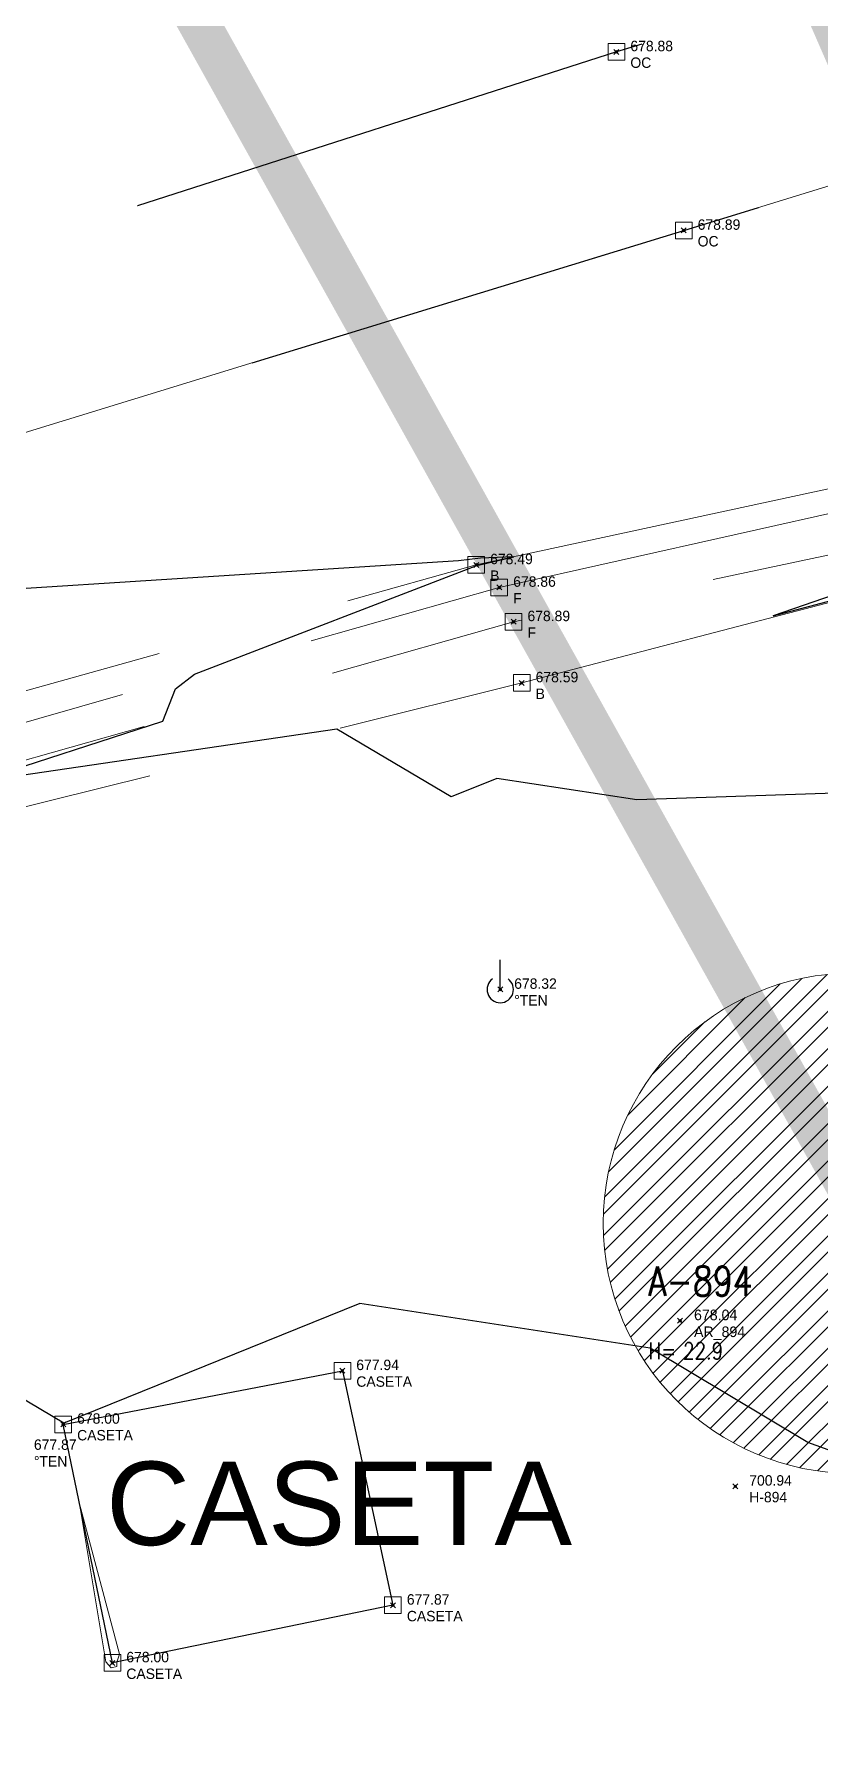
# Model space of a CAD drawing. Extents: x 350769 to 354978, y 6304672 to 6307963.
# Drawn here: x 352388.5 to 352397.92, y 6305860.14 to 6305880.8 of the extents above; entities that cross this region are included whole.
import ezdxf

# ---------------------------------------------------------------- set-up
doc = ezdxf.new("R2010")
doc.units = 0
doc.header["$PDMODE"] = 35
doc.header["$PDSIZE"] = 0.03
for name, pattern in [('CONTINUOS', [0]), ('DASHDOT', [1, 0.5, -0.25, 0, -0.25]), ('HIDDEN', [9.525, 6.35, -3.175]), ('PHANTOM', [23.5, 11.75, -2.35, 2.35, -2.35, 2.35, -2.35])]:
    doc.linetypes.add(name, pattern=pattern)
doc.layers.get('0').update_dxf_attribs({"linetype": 'CONTINUOUS'})
for name, color, linetype in [('03_S2_Pav ext_Borde vereda', 7, 'CONTINUOUS'), ('1-ARBOL H1', 7, 'CONTINUOUS'), ('1-ARBOL H2', 1, 'CONTINUOUS'), ('1-ARBOL H3', 241, 'CONTINUOUS'), ('1-ARBOL NOMBRE', 3, 'CONTINUOUS'), ('1-ARBOL PTO', 7, 'CONTINUOUS'), ('1-CAMINO DE TIERRA', 252, 'HIDDEN'), ('1-CANAL', 150, 'PHANTOM'), ('1-CASA', 2, 'CONTINUOUS'), ('1-TEXTOS', 7, 'CONTINUOUS'), ('3-CANAL FDO', 141, 'PHANTOM'), ('C-TINN', 5, 'CONTINUOUS'), ('C-TOPO-MINR', 8, 'CONTINUOUS'), ('V-NODE-TEXT DIC 2012', 31, 'CONTINUOUS'), ('Z-TEN', 253, 'CONTINUOUS')]:
    doc.layers.add(name, color=color, linetype=linetype)
doc.layers.add('0_ASD_LINEA OFICIAL', color=253, linetype='DASHDOT', lineweight=20)
doc.layers.add('0_ASD_TOPOGRAFIA_ELEMENTOS', color=7, linetype='CONTINUOS', lineweight=5, true_color=0xbdbdbd)
doc.styles.add('A', font='arial.ttf', dxfattribs={"height": 2})
doc.styles.add('ROMANS', font='romans.shx', dxfattribs={"width": 0.65})

# ---------------------------------------------------------------- blocks, each defined once
blk = doc.blocks.new('TEN')
at = {"layer": 'Z-TEN'}
blk.add_line((0, 0), (0, 0.893), dxfattribs=at)
blk.add_arc((0, 0), 0.396, 125.9547, 54.0453, dxfattribs=at)
blk = doc.blocks.new('A$C27410629')
at = {"true_color": 0x136734, "transparency": 33554559}
h = blk.add_hatch(dxfattribs=at)
h.set_pattern_fill('ANSI31', color=116, scale=0.5)
h.set_pattern_definition([(45, (-8759.5625, -519.1036), (-1.12253202, 1.12253202), [])])
h.paths.add_polyline_path([(137.507, 1252.464, 0.117627), (109.815, 1254.194, 0.066925), (94.445, 1249.334, 0.315349), (64.302, 1196.27, 0.022683), (65.729, 1185.31), (112.36, 1218.953), (153.478, 1161.962), (172.105, 1139.481), (187.958, 1141.808), (193.565, 1120.466), (224.198, 1050.129), (250.62, 989.479), (268.153, 972.735, 0.000007), (291.49, 983.299), (238.195, 1105.634), (205.293, 1181.112), (177.053, 1197.652)])
at = {"layer": '0_ASD_LINEA OFICIAL', "ltscale": 8, "const_width": 0.5}
blk.add_lwpolyline([(250.62, 989.479), (268.153, 972.735, 0.000007), (291.49, 983.299), (291.49, 983.299), (238.195, 1105.634), (205.293, 1181.112), (177.053, 1197.652), (137.615, 1252.315)], format="xyb", dxfattribs=at)
for points in [[(65.729, 1185.31), (112.36, 1218.953), (153.478, 1161.962), (172.105, 1139.481), (187.958, 1141.808), (193.565, 1120.466), (224.198, 1050.129), (250.62, 989.479)], [(160.988, 1025.36), (224.196, 1050.134), (193.565, 1120.466), (187.958, 1141.808), (172.105, 1139.481), (153.478, 1161.962), (117.403, 1137.086), (85.584, 1125.976)]]:
    blk.add_lwpolyline(points, dxfattribs=at)
blk = doc.blocks.new('TOPOGRAFIA')
at = {"layer": '0_ASD_TOPOGRAFIA_ELEMENTOS', "true_color": 0xf26507}
h = blk.add_hatch(dxfattribs=at)
h.set_pattern_fill('ANSI31', color=30, scale=0.1)
h.set_pattern_definition([(45, (384095.54755, 6301126.79376), (-0.224506403, 0.224506403), [])])
edge = h.paths.add_edge_path()
edge.add_arc((390398.322, 6302866.546), 3, 0, 360)
at = {"layer": '0_ASD_LINEA OFICIAL', "ltscale": 8, "const_width": 0.5}
blk.add_lwpolyline([(390427.742, 6302814.067), (390462.175, 6302752.282), (390383.071, 6302730.605), (390309.799, 6302723.349), (390311.369, 6302703.307), (390386.745, 6302710.871), (390472.116, 6302734.448), (390495.667, 6302745.108), (390523.305, 6302756.109), (390473.799, 6302802.291, -0.151019), (390428.285, 6302881.719), (390391.708, 6302986.357, -0.035367), (390370.183, 6302995.884, 0.28109), (390309.679, 6302995.976), (390362.106, 6302925.874), (390362.105, 6302925.873), (390363.124, 6302924.511, -0.033436), (390384.93, 6302890.884), (390427.742, 6302814.067)], format="xyb", dxfattribs=at)
blk.add_lwpolyline([(390427.742, 6302814.067), (390462.175, 6302752.282), (390383.071, 6302730.605), (390309.799, 6302723.349), (390311.369, 6302703.307), (390386.745, 6302710.871), (390472.116, 6302734.448), (390495.667, 6302745.108), (390523.305, 6302756.109), (390473.799, 6302802.291, -0.151019), (390428.285, 6302881.719), (390391.708, 6302986.357, -0.035367), (390370.183, 6302995.884, 0.28109), (390309.679, 6302995.976), (390362.106, 6302925.874), (390362.105, 6302925.873), (390363.124, 6302924.511, -0.033436), (390384.93, 6302890.884), (390427.742, 6302814.067)], format="xyb", dxfattribs=at)
at = {"layer": '0_ASD_TOPOGRAFIA_ELEMENTOS', "color": 30, "true_color": 0xf26507}
blk.add_circle((390398.322, 6302866.546), 3, dxfattribs=at)
at = {"layer": '1-ARBOL H1', "color": 9, "lineweight": 0, "true_color": 0xbdbdbd}
blk.add_point((390396.244, 6302865.377), dxfattribs=at)
at = {"layer": '1-ARBOL PTO', "color": 9, "lineweight": 0, "true_color": 0xbdbdbd}
blk.add_point((390396.244, 6302865.377), dxfattribs=at)
at = {"layer": '1-CAMINO DE TIERRA', "color": 9, "lineweight": 0, "true_color": 0xbdbdbd, "flags": 128}
for points in [[(390413.92, 6302886.513), (390405.018, 6302883.544), (390395.481, 6302880.59), (390387.49, 6302878.023), (390379.778, 6302876.063), (390372.972, 6302874.824), (390364.635, 6302873.482), (390356.713, 6302872.473), (390347.968, 6302871.576), (390334.861, 6302870.57), (390331.675, 6302872.746), (390330.009, 6302875.851), (390329.701, 6302879.505)], [(390294.139, 6302841.012), (390291.488, 6302840.645), (390287.532, 6302842.915), (390286.425, 6302846.895), (390286.78, 6302852.684), (390288.072, 6302858.123), (390290.551, 6302861.211), (390295.409, 6302863.951), (390304.768, 6302865.145), (390315.481, 6302866.078), (390328.011, 6302867.412), (390335.936, 6302867.82), (390348.41, 6302868.866), (390357.076, 6302869.844), (390364.976, 6302870.903), (390373.385, 6302872.246), (390380.487, 6302873.832), (390387.798, 6302875.845), (390396.288, 6302878.449), (390405.565, 6302881.292), (390414.503, 6302884.167)]]:
    blk.add_lwpolyline(points, dxfattribs=at)
at = {"layer": '1-CANAL', "color": 9, "lineweight": 0, "true_color": 0xbdbdbd, "flags": 128}
for points in [[(390393.8, 6302874.44), (390407.857, 6302877.476)], [(390289.261, 6302845.151), (390293.551, 6302845.844), (390294.917, 6302854.299), (390295.381, 6302860.373), (390295.941, 6302861.789), (390304.809, 6302862.327), (390313.523, 6302863.316), (390321.538, 6302863.908), (390331.71, 6302864.701), (390340.62, 6302865.414), (390351.05, 6302866.577), (390360.088, 6302867.321), (390371.137, 6302868.41), (390378.594, 6302869.095), (390394.345, 6302873.024), (390408.16, 6302876.644)], [(390289.189, 6302846.778), (390292.211, 6302847.193), (390293.375, 6302854.295), (390293.919, 6302861.776), (390295.688, 6302863.304), (390304.917, 6302864.474), (390315.501, 6302865.094), (390330.662, 6302866.259), (390340.307, 6302866.938), (390351.079, 6302867.914), (390359.966, 6302868.465), (390371.04, 6302869.766), (390378.242, 6302870.092), (390393.8, 6302874.44)]]:
    blk.add_lwpolyline(points, dxfattribs=at)
at = {"layer": '1-CASA', "color": 9, "lineweight": 0, "true_color": 0xbdbdbd, "flags": 128}
blk.add_lwpolyline([(390388.848, 6302864.135), (390392.195, 6302864.778), (390392.801, 6302861.966), (390389.438, 6302861.275), (390388.848, 6302864.135)], dxfattribs=at)
at = {"layer": '3-CANAL FDO', "color": 9, "lineweight": 0, "true_color": 0xbdbdbd, "flags": 128}
for points in [[(390288.911, 6302845.838), (390292.869, 6302846.41), (390293.92, 6302853.732), (390294.599, 6302861.14), (390295.851, 6302862.469), (390304.935, 6302863.86), (390315.338, 6302864.551), (390330.737, 6302865.715), (390340.371, 6302866.473), (390351.102, 6302867.361), (390360.339, 6302868.051), (390370.918, 6302869.302), (390378.986, 6302869.873), (390394.076, 6302874.169), (390407.941, 6302877.27)], [(390408.133, 6302876.709), (390394.247, 6302873.757), (390378.634, 6302869.332), (390370.941, 6302868.846), (390360.092, 6302867.562), (390351.1, 6302867.051), (390340.582, 6302865.91), (390331.418, 6302865.209), (390321.562, 6302864.274), (390313.637, 6302863.739), (390305.269, 6302862.931), (390295.851, 6302862.469)]]:
    blk.add_lwpolyline(points, dxfattribs=at)
at = {"layer": 'C-TINN', "color": 9, "linetype": 'Continuous', "lineweight": 0, "true_color": 0xbdbdbd}
for points, elevation in [([(390395.381, 6302880.49), (390395.381, 6302880.69), (390395.581, 6302880.69), (390395.581, 6302880.49), (390395.381, 6302880.49)], 678.881), ([(390396.188, 6302878.349), (390396.188, 6302878.549), (390396.388, 6302878.549), (390396.388, 6302878.349), (390396.188, 6302878.349)], 678.891), ([(390393.7, 6302874.34), (390393.7, 6302874.54), (390393.9, 6302874.54), (390393.9, 6302874.34), (390393.7, 6302874.34)], 678.492), ([(390393.976, 6302874.069), (390393.976, 6302874.269), (390394.176, 6302874.269), (390394.176, 6302874.069), (390393.976, 6302874.069)], 678.857), ([(390394.147, 6302873.657), (390394.147, 6302873.857), (390394.347, 6302873.857), (390394.347, 6302873.657), (390394.147, 6302873.657)], 678.892), ([(390394.245, 6302872.924), (390394.245, 6302873.124), (390394.445, 6302873.124), (390394.445, 6302872.924), (390394.245, 6302872.924)], 678.591), ([(390392.095, 6302864.678), (390392.095, 6302864.878), (390392.295, 6302864.878), (390392.295, 6302864.678), (390392.095, 6302864.678)], 677.936), ([(390388.748, 6302864.035), (390388.748, 6302864.235), (390388.948, 6302864.235), (390388.948, 6302864.035), (390388.748, 6302864.035)], 677.999), ([(390392.701, 6302861.866), (390392.701, 6302862.066), (390392.901, 6302862.066), (390392.901, 6302861.866), (390392.701, 6302861.866)], 677.873), ([(390389.338, 6302861.175), (390389.338, 6302861.375), (390389.538, 6302861.375), (390389.538, 6302861.175), (390389.338, 6302861.175)], 678.002)]:
    blk.add_lwpolyline(points, dxfattribs=dict(at, elevation=elevation))
for p in [(390395.481, 6302880.59, 678.881), (390396.288, 6302878.449, 678.891), (390393.8, 6302874.44, 678.492), (390394.076, 6302874.169, 678.857), (390394.247, 6302873.757, 678.892), (390394.345, 6302873.024, 678.591), (390392.195, 6302864.778, 677.936), (390388.848, 6302864.135, 677.999), (390392.801, 6302861.966, 677.873), (390389.438, 6302861.275, 678.002)]:
    blk.add_point(p, dxfattribs=at)
at = {"layer": 'C-TOPO-MINR', "color": 9, "linetype": 'Continuous', "lineweight": -3, "true_color": 0xbdbdbd}
for points, elevation in [([(390401.839, 6302875.371), (390397.361, 6302873.83), (390408.147, 6302876.675)], 678.5), ([(390405.472, 6302871.949), (390395.727, 6302871.621), (390394.046, 6302871.878), (390393.5, 6302871.658), (390392.13, 6302872.471), (390387.774, 6302871.829), (390390.044, 6302872.566), (390390.196, 6302872.954), (390390.421, 6302873.129), (390393.806, 6302874.434), (390394.252, 6302874.538), (390393.85, 6302874.52), (390393.587, 6302874.49), (390384.588, 6302873.912)], 678.5), ([(390410.856, 6302838.479), (390410.519, 6302840.588), (390410.835, 6302847.415), (390410.972, 6302848.702), (390411.22, 6302855.101), (390410.786, 6302861.716), (390404.47, 6302862.515), (390400.713, 6302862.86), (390397.775, 6302863.917), (390395.886, 6302865.05), (390392.405, 6302865.584), (390388.857, 6302864.15), (390379.957, 6302869.435)], 678)]:
    blk.add_lwpolyline(points, dxfattribs=dict(at, elevation=elevation))
at = {"layer": 'C-TOPO-MINR', "color": 9, "linetype": 'Continuous', "lineweight": 0, "true_color": 0xbdbdbd, "elevation": 678}
blk.add_lwpolyline([(390389.492, 6302861.234), (390389.49, 6302861.286), (390389.522, 6302861.381), (390389.045, 6302863.182), (390389.36, 6302861.29), (390389.425, 6302861.217), (390389.492, 6302861.234)], dxfattribs=at)
at = {"layer": 'V-NODE-TEXT DIC 2012', "color": 9, "lineweight": 0, "true_color": 0xbdbdbd}
for p in [(390395.481, 6302880.59), (390396.288, 6302878.449), (390393.8, 6302874.44), (390394.076, 6302874.169), (390394.247, 6302873.757), (390394.345, 6302873.024), (390394.088, 6302869.349), (390396.244, 6302865.377), (390392.195, 6302864.778), (390388.848, 6302864.135), (390396.906, 6302863.393), (390392.801, 6302861.966), (390389.438, 6302861.275)]:
    blk.add_point(p, dxfattribs=at)
at = {"layer": 'Z-TEN', "color": 9, "lineweight": 0, "true_color": 0xbdbdbd, "xscale": 0.4, "yscale": 0.4, "zscale": 0.4}
blk.add_blockref('TEN', (390394.088, 6302869.349), dxfattribs=at)
at = {"layer": '1-ARBOL H2', "color": 9, "lineweight": 0, "true_color": 0xbdbdbd, "style": 'ROMANS', "width": 0.8}
blk.add_text('H=', height=0.2, dxfattribs=at).set_placement((390395.867, 6302864.915))
at = {"layer": '1-ARBOL H3', "color": 9, "lineweight": 0, "true_color": 0xbdbdbd, "style": 'ROMANS', "width": 0.8}
blk.add_text('22.9', height=0.2, dxfattribs=at).set_placement((390396.28, 6302864.915))
at = {"layer": '1-ARBOL NOMBRE', "color": 9, "lineweight": 0, "true_color": 0xbdbdbd, "style": 'ROMANS', "width": 0.8}
blk.add_text('A-894', height=0.35, dxfattribs=at).set_placement((390395.867, 6302865.677))
at = {"layer": '1-TEXTOS', "color": 9, "lineweight": 0, "true_color": 0xbdbdbd, "style": 'A'}
blk.add_text('CASETA', height=1, dxfattribs=at).set_placement((390389.361, 6302862.688))
at = {"layer": 'V-NODE-TEXT DIC 2012', "color": 9, "lineweight": 0, "true_color": 0xbdbdbd}
for s, height, p in [('678.88', 0.125, (390395.648, 6302880.598)), ('OC', 0.125, (390395.648, 6302880.398)), ('678.89', 0.125, (390396.455, 6302878.457)), ('OC', 0.125, (390396.455, 6302878.257)), ('678.49', 0.125, (390393.967, 6302874.448)), ('B', 0.125, (390393.967, 6302874.248)), ('678.86', 0.125, (390394.243, 6302874.177)), ('F', 0.125, (390394.243, 6302873.977)), ('678.89', 0.125, (390394.414, 6302873.765)), ('F', 0.125, (390394.414, 6302873.565)), ('678.59', 0.125, (390394.512, 6302873.032)), ('B', 0.125, (390394.512, 6302872.832)), ('678.32', 0.125, (390394.255, 6302869.357)), ('°TEN', 0.125, (390394.255, 6302869.157)), ('678.04', 0.127, (390396.411, 6302865.384)), ('AR_894', 0.127, (390396.411, 6302865.182)), ('677.94', 0.125, (390392.362, 6302864.786)), ('CASETA', 0.125, (390392.362, 6302864.586)), ('678.00', 0.125, (390389.015, 6302864.143)), ('677.87', 0.125, (390388.497, 6302863.83)), ('CASETA', 0.125, (390389.015, 6302863.943)), ('°TEN', 0.125, (390388.497, 6302863.63)), ('700.94', 0.125, (390397.073, 6302863.401)), ('H-894', 0.125, (390397.073, 6302863.201)), ('677.87', 0.125, (390392.968, 6302861.974)), ('CASETA', 0.125, (390392.968, 6302861.774)), ('678.00', 0.125, (390389.605, 6302861.283)), ('CASETA', 0.125, (390389.605, 6302861.083))]:
    blk.add_text(s, height=height, dxfattribs=at).set_placement(p)

msp = doc.modelspace()

# ---------------------------------------------------------------- hatches: boundary and pattern name
at = {"layer": '0_ASD_TOPOGRAFIA_ELEMENTOS'}
h = msp.add_hatch(dxfattribs=at)
h.set_pattern_fill('ANSI31', color=256, scale=0.1)
h.set_pattern_definition([(45, (346095.54755, 6304126.79376), (-0.224506403, 0.224506403), [])])
edge = h.paths.add_edge_path()
edge.add_arc((352398.322, 6305866.546), 3, 0, 360)

# ---------------------------------------------------------------- linework, layer by layer
msp.add_circle((352398.322, 6305866.546), 3, dxfattribs=at)
at = {"layer": '1-CAMINO DE TIERRA', "flags": 128}
for points in [[(352413.92, 6305886.513), (352405.018, 6305883.544), (352395.481, 6305880.59), (352387.49, 6305878.023), (352379.778, 6305876.063), (352372.972, 6305874.824), (352364.635, 6305873.482), (352356.713, 6305872.473), (352347.968, 6305871.576), (352334.861, 6305870.57), (352331.675, 6305872.746), (352330.009, 6305875.851), (352329.701, 6305879.505)], [(352296.924, 6305864.144), (352304.768, 6305865.145), (352315.481, 6305866.078), (352328.011, 6305867.412), (352335.936, 6305867.82), (352348.41, 6305868.866), (352357.076, 6305869.844), (352364.976, 6305870.903), (352373.385, 6305872.246), (352380.487, 6305873.832), (352387.798, 6305875.845), (352396.288, 6305878.449), (352405.565, 6305881.292), (352414.503, 6305884.167)]]:
    msp.add_lwpolyline(points, dxfattribs=at)
at = {"layer": '1-CASA', "flags": 128}
msp.add_lwpolyline([(352388.848, 6305864.135), (352392.195, 6305864.778), (352392.801, 6305861.966), (352389.438, 6305861.275), (352388.848, 6305864.135)], dxfattribs=at)

# ---------------------------------------------------------------- block references
at = {"layer": '03_S2_Pav ext_Borde vereda', "linetype": 'Continuous'}
msp.add_blockref('A$C27410629', (352203.962, 6304761.714), dxfattribs=at)
at = {"layer": 'Z-TEN', "xscale": 0.4, "yscale": 0.4, "zscale": 0.4}
msp.add_blockref('TEN', (352394.088, 6305869.349), dxfattribs=at)

# ---------------------------------------------------------------- texts
at = {"layer": '1-TEXTOS', "style": 'A'}
msp.add_text('CASETA', height=1, dxfattribs=at).set_placement((352389.361, 6305862.688))

# ---------------------------------------------------------------- next in the draw order: block references
at = {"layer": '0_ASD_TOPOGRAFIA_ELEMENTOS', "color": 30, "true_color": 0xf26507}
msp.add_blockref('TOPOGRAFIA', (-38000, 3000), dxfattribs=at)

doc.saveas('drawing.dxf')
